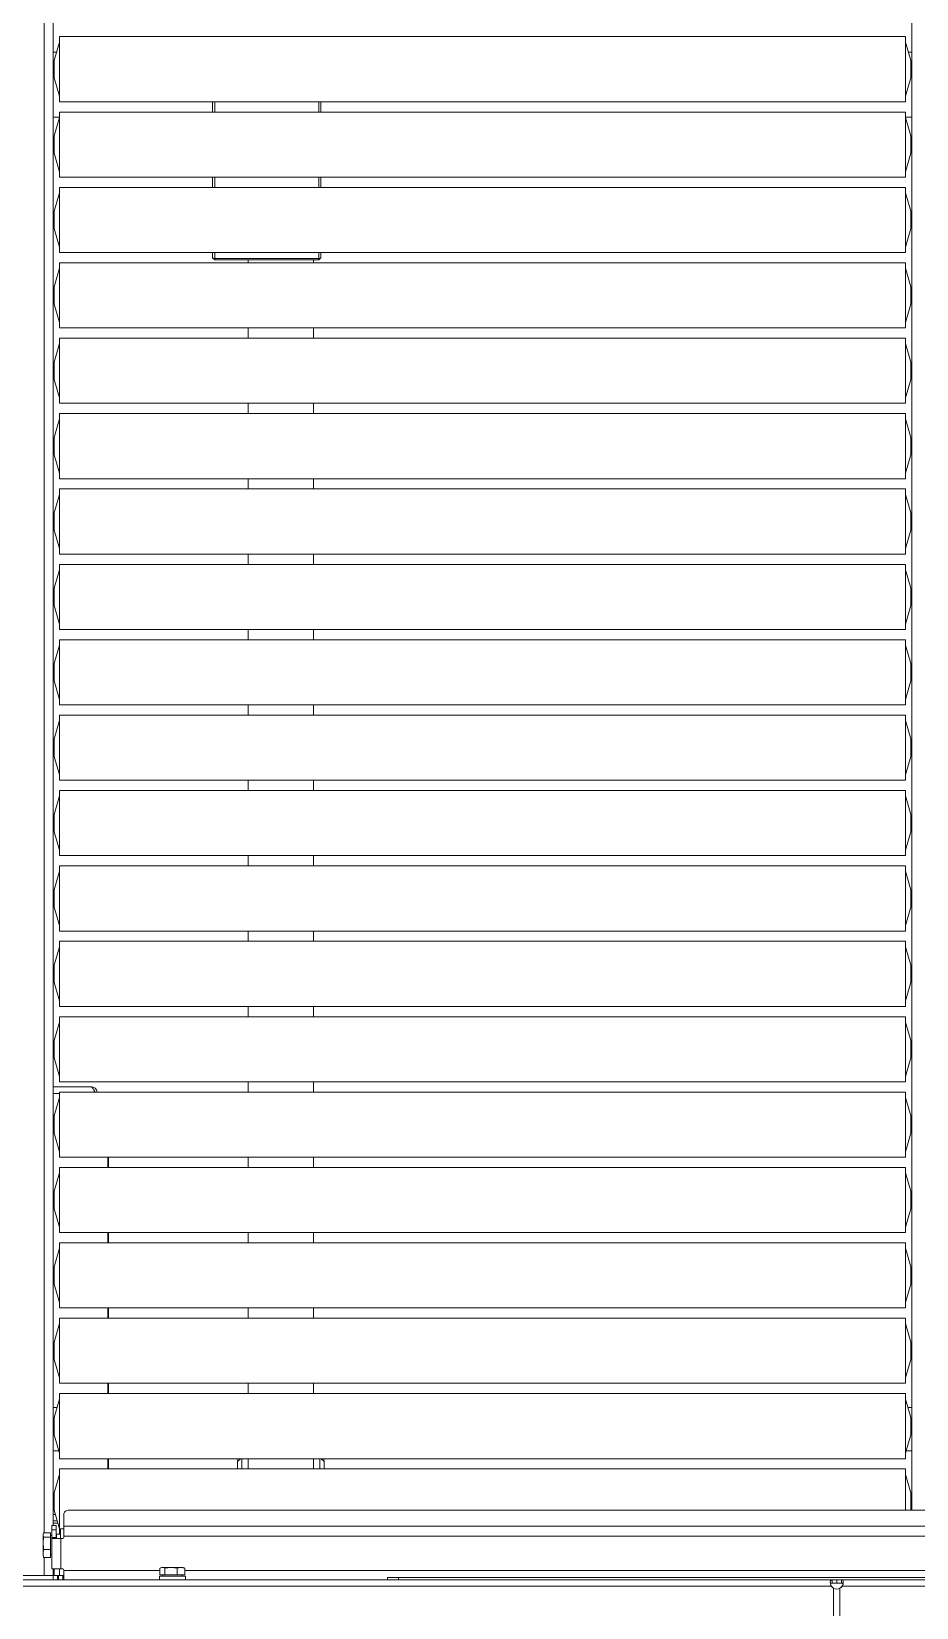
# Model space of a CAD drawing. Header units: millimetres. Extents: x -187347 to 135007, y -6415 to 292048.
# Drawn here: x -55280 to -54872, y 30257 to 30984 of the extents above; entities that cross this region are included whole.
import ezdxf

# ---------------------------------------------------------------- set-up
doc = ezdxf.new("R2010")
doc.units = ezdxf.units.MM
doc.header["$LTSCALE"] = 100
doc.layers.get('0').update_dxf_attribs({"lineweight": 18})
doc.layers.add('Layout Multivac', color=2, linetype='Continuous')

# ---------------------------------------------------------------- blocks, each defined once
blk = doc.blocks.new('I310 MD_right to left')
at = {"color": 0, "linetype": 'Continuous', "lineweight": 18}
for p, q in [((713.32, 380.26), (713.32, -324.56)), ((716.22, 380.26), (716.22, -324.56)), ((283.29, -325.5), (712.25, -325.5)), ((712.38, -325.5), (712.25, -325.5)), ((713.45, -324.56), (713.32, -324.56)), ((716.09, -324.56), (716.22, -324.56)), ((717.16, -325.5), (717.29, -325.5)), ((717.29, -325.5), (1146.26, -325.5)), ((712.59, -328.5), (281.92, -328.5)), ((414.85, -332.7), (1015.4, -332.7)), ((916.92, -329.5), (515.42, -329.5)), ((712.59, -327), (712.59, -328.5)), ((712.59, -327), (714.72, -327)), ((712.59, -328.5), (714.72, -328.5)), ((714.72, -327), (714.72, -328.5)), ((714.82, -327), (714.72, -327)), ((714.82, -328.5), (714.72, -328.5)), ((714.82, -327), (714.82, -328.5)), ((714.82, -327), (716.96, -327)), ((714.82, -328.5), (716.96, -328.5)), ((716.96, -327), (716.96, -328.5)), ((1147.62, -328.5), (716.96, -328.5)), ((916.92, -329.5), (916.92, -328.5)), ((921.92, -329.5), (916.92, -329.5)), ((921.92, -329.5), (921.92, -328.5)), ((1015.13, -328.5), (1015.13, -330.1)), ((1015.13, -330.1), (1027.13, -330.1)), ((1015.4, -333.89), (1015.4, -330.7)), ((1015.4, -330.7), (1018.91, -330.7)), ((1017.16, -334.1), (1015.4, -333.89)), ((1015.71, -333.99), (1016.13, -334.1)), ((1016.69, -330.1), (1016.69, -330.7)), ((1018.91, -333.89), (1017.16, -334.1)), ((1018.91, -333.89), (1018.91, -330.7)), ((1018.91, -330.7), (1024.64, -330.7)), ((1021.78, -334.1), (1018.91, -333.89)), ((1024.64, -333.89), (1021.78, -334.1)), ((1024.64, -333.89), (1024.64, -330.7)), ((1024.64, -330.7), (1026.85, -330.7)), ((1025.57, -330.7), (1025.57, -330.1)), ((1026.52, -333.95), (1025.74, -334.1)), ((1026.13, -334.1), (1026.54, -333.99)), ((1026.85, -333.89), (1026.85, -330.7)), ((1026.85, -332.7), (1071.12, -332.7)), ((1027.13, -330.1), (1027.13, -328.5)), ((1071.12, -328.5), (1071.12, -332.7)), ((1071.62, -330.5), (1071.12, -330.5)), ((1071.12, -332.7), (1071.12, -333)), ((1071.62, -328.5), (1071.62, -330.5)), ((1073.62, -330.5), (1071.62, -330.5)), ((1072.52, -333.5), (1071.62, -333.5)), ((1072.52, -333.5), (1076.72, -333.5)), ((1072.52, -347.5), (1072.52, -333.5)), ((1073.12, -333.5), (1073.12, -330.5)), ((1073.62, -330.5), (1073.62, -328.5)), ((1074.12, -330.5), (1073.62, -330.5)), ((1074.12, -330.5), (1074.12, -328.5)), ((1076.12, -330.5), (1074.12, -330.5)), ((1075.62, -333.5), (1075.62, -330.5)), ((1075.62, -332.31), (1076.12, -332.31)), ((1076.12, -328.5), (1076.12, -330.5)), ((1076.12, -330.5), (1076.12, -333.5)), ((1100.12, -330.5), (1076.12, -330.5)), ((1076.72, -347.5), (1076.72, -333.5)), ((1080.32, -330.5), (1080.32, -338.8)), ((1016.13, -334.1), (1017.16, -334.1)), ((1017.16, -334.1), (1021.78, -334.1)), ((1021.78, -334.1), (1025.74, -334.1)), ((1025.74, -334.1), (1026.13, -334.1)), ((1077.32, -340.06), (1076.72, -340.06)), ((1080.51, -338.8), (1077.32, -338.8)), ((1077.32, -342.46), (1077.32, -338.8)), ((1080.51, -338.8), (1080.72, -340.63)), ((1080.58, -339.16), (1080.51, -338.8)), ((1080.72, -340.63), (1080.51, -342.46)), ((1080.72, -339.5), (1080.62, -339.15)), ((1080.72, -340.63), (1080.72, -339.5)), ((1080.72, -345.31), (1080.72, -340.63)), ((1071.12, -348), (1071.12, -348.59)), ((1072.52, -347.5), (1071.62, -347.5)), ((1076.72, -347.5), (1072.52, -347.5)), ((1072.72, -347.5), (1072.72, -352)), ((1074.52, -347.5), (1074.52, -349.5)), ((1074.72, -348), (1074.72, -347.5)), ((1076.72, -348), (1074.72, -348)), ((1074.72, -348), (1074.72, -351.5)), ((1076.72, -347.5), (1076.72, -348)), ((1076.72, -348), (1076.72, -351.5)), ((1080.51, -342.46), (1077.32, -342.46)), ((1077.32, -348.16), (1077.32, -342.46)), ((1080.51, -348.16), (1077.32, -348.16)), ((1077.32, -350.2), (1077.32, -348.16)), ((1080.72, -345.31), (1080.51, -348.16)), ((1080.51, -348.16), (1080.72, -349.18)), ((1080.72, -349.18), (1080.72, -345.31)), ((359.12, -348.59), (1071.12, -348.59)), ((359.12, -353.26), (1071.12, -353.26)), ((1071.12, -348.59), (1071.12, -353.26)), ((1071.12, -352), (1072.72, -352)), ((1071.12, -353.26), (1071.12, -359.09)), ((1072.72, -349.5), (1074.52, -349.5)), ((1073.12, -349.55), (1072.72, -349.55)), ((1073.12, -376.45), (1073.12, -349.55)), ((1075.62, -360.55), (1073.12, -352.05)), ((1076.12, -354.65), (1073.89, -354.65)), ((1074.18, -355.65), (1076.12, -355.65)), ((1074.72, -351.5), (1076.72, -351.5)), ((1074.72, -353.5), (1074.72, -351.5)), ((1076.72, -353.5), (1074.72, -353.5)), ((1076.12, -353.5), (1076.12, -1345.03)), ((1076.72, -348.94), (1077.32, -348.94)), ((1076.72, -351.5), (1076.72, -353.5)), ((1080.51, -350.2), (1077.32, -350.2)), ((1080.32, -350.2), (1080.32, -1341.37)), ((1080.72, -349.18), (1080.51, -350.2)), ((1080.62, -349.85), (1080.72, -349.5)), ((1080.72, -349.5), (1080.72, -349.18)), ((361.12, -360.5), (1069.12, -360.5)), ((680.12, -1345.03), (680.12, -360.5)), ((680.62, -362.05), (680.12, -362.05)), ((680.64, -360.5), (680.62, -360.55)), ((680.62, -367.72), (680.62, -360.55)), ((683.12, -376.45), (683.12, -360.5)), ((1076.12, -358.65), (1075.06, -358.65)), ((1075.62, -367.72), (1075.62, -360.55)), ((1076.12, -362.05), (1075.62, -362.05)), ((680.12, -367.05), (680.62, -367.05)), ((680.62, -368.55), (680.62, -367.72)), ((680.62, -368.55), (683.12, -377.05)), ((1073.12, -377.05), (1075.62, -368.55)), ((1075.62, -367.05), (1076.12, -367.05)), ((1075.62, -368.55), (1075.62, -367.72)), ((683.12, -379.55), (683.12, -376.45)), ((1073.12, -379.55), (1073.12, -376.45)), ((683.12, -379.55), (1073.12, -379.55)), ((1073.12, -384.29), (683.12, -384.29)), ((683.12, -411.19), (683.12, -384.29)), ((951.12, -382.97), (951.12, -379.55)), ((952.57, -384.29), (951.12, -382.97)), ((953.12, -379.55), (953.12, -384.29)), ((956.12, -379.55), (956.12, -384.29)), ((986.12, -384.29), (986.12, -379.55)), ((989.12, -384.29), (989.12, -379.55)), ((991.12, -382.97), (989.68, -384.29)), ((991.12, -379.55), (991.12, -382.97)), ((1050.62, -384.29), (1050.62, -379.55)), ((1050.96, -384.29), (1050.96, -379.55)), ((1073.12, -411.19), (1073.12, -384.29)), ((682.79, -387.93), (680.12, -387.93)), ((683.12, -386.79), (680.62, -395.29)), ((1075.62, -395.29), (1073.12, -386.79)), ((1076.12, -387.93), (1073.46, -387.93)), ((680.62, -396.79), (680.12, -396.79)), ((680.62, -402.46), (680.62, -395.29)), ((1075.62, -402.46), (1075.62, -395.29)), ((1076.12, -396.79), (1075.62, -396.79)), ((680.12, -401.79), (680.62, -401.79)), ((680.62, -403.29), (680.62, -402.46)), ((680.62, -403.29), (683.12, -411.79)), ((1073.12, -411.79), (1075.62, -403.29)), ((1075.62, -401.79), (1076.12, -401.79)), ((1075.62, -403.29), (1075.62, -402.46)), ((680.12, -407.93), (681.99, -407.93)), ((683.12, -414.29), (683.12, -411.19)), ((1073.12, -414.29), (1073.12, -411.19)), ((1074.26, -407.93), (1076.12, -407.93)), ((683.12, -414.29), (1073.12, -414.29)), ((1073.12, -419.03), (683.12, -419.03)), ((683.12, -445.93), (683.12, -419.03)), ((956.12, -414.29), (956.12, -419.03)), ((986.12, -419.03), (986.12, -414.29)), ((1050.62, -419.03), (1050.62, -414.29)), ((1050.96, -419.03), (1050.96, -414.29)), ((1073.12, -445.93), (1073.12, -419.03)), ((683.12, -421.53), (680.62, -430.03)), ((1075.62, -430.03), (1073.12, -421.53)), ((680.62, -431.53), (680.12, -431.53)), ((680.62, -437.2), (680.62, -430.03)), ((1075.62, -437.2), (1075.62, -430.03)), ((1076.12, -431.53), (1075.62, -431.53)), ((680.12, -436.53), (680.62, -436.53)), ((680.62, -438.03), (680.62, -437.2)), ((680.62, -438.03), (683.12, -446.53)), ((1073.12, -446.53), (1075.62, -438.03)), ((1075.62, -436.53), (1076.12, -436.53)), ((1075.62, -438.03), (1075.62, -437.2)), ((683.12, -449.03), (683.12, -445.93)), ((683.12, -449.03), (1073.12, -449.03)), ((956.12, -449.03), (956.12, -453.77)), ((986.12, -453.77), (986.12, -449.03)), ((1050.62, -453.77), (1050.62, -449.03)), ((1050.96, -453.77), (1050.96, -449.03)), ((1073.12, -449.03), (1073.12, -445.93)), ((683.12, -456.27), (680.62, -464.77)), ((1073.12, -453.77), (683.12, -453.77)), ((683.12, -480.67), (683.12, -453.77)), ((1073.12, -480.67), (1073.12, -453.77)), ((1075.62, -464.77), (1073.12, -456.27)), ((680.62, -471.94), (680.62, -464.77)), ((1075.62, -471.94), (1075.62, -464.77)), ((680.62, -466.27), (680.12, -466.27)), ((680.12, -471.27), (680.62, -471.27)), ((680.62, -472.77), (680.62, -471.94)), ((1076.12, -466.27), (1075.62, -466.27)), ((1075.62, -471.27), (1076.12, -471.27)), ((1075.62, -472.77), (1075.62, -471.94)), ((680.62, -472.77), (683.12, -481.27)), ((1073.12, -481.27), (1075.62, -472.77)), ((683.12, -483.77), (683.12, -480.67)), ((683.12, -483.77), (1073.12, -483.77)), ((956.12, -483.77), (956.12, -488.5)), ((986.12, -488.5), (986.12, -483.77)), ((1050.62, -488.5), (1050.62, -483.77)), ((1050.96, -488.5), (1050.96, -483.77)), ((1073.12, -483.77), (1073.12, -480.67)), ((683.12, -491), (680.62, -499.5)), ((1073.12, -488.5), (683.12, -488.5)), ((683.12, -515.41), (683.12, -488.5)), ((1073.12, -515.41), (1073.12, -488.5)), ((1075.62, -499.5), (1073.12, -491)), ((680.62, -501), (680.12, -501)), ((680.62, -506.68), (680.62, -499.5)), ((1075.62, -506.68), (1075.62, -499.5)), ((1076.12, -501), (1075.62, -501)), ((680.12, -506), (680.62, -506)), ((680.62, -507.5), (680.62, -506.68)), ((680.62, -507.5), (683.12, -516)), ((1073.12, -516), (1075.62, -507.5)), ((1075.62, -506), (1076.12, -506)), ((1075.62, -507.5), (1075.62, -506.68)), ((683.12, -518.5), (683.12, -515.41)), ((1073.12, -518.5), (1073.12, -515.41)), ((683.12, -518.5), (1073.12, -518.5)), ((956.12, -518.5), (956.12, -523.24)), ((986.12, -523.24), (986.12, -518.5)), ((1050.62, -523.24), (1050.62, -518.5)), ((1050.96, -523.24), (1050.96, -518.5)), ((683.12, -525.74), (680.62, -534.24)), ((1073.12, -523.24), (683.12, -523.24)), ((683.12, -550.14), (683.12, -523.24)), ((1073.12, -550.14), (1073.12, -523.24)), ((1075.62, -534.24), (1073.12, -525.74)), ((680.62, -535.74), (680.12, -535.74)), ((680.62, -541.42), (680.62, -534.24)), ((1075.62, -541.42), (1075.62, -534.24)), ((1076.12, -535.74), (1075.62, -535.74)), ((680.12, -540.74), (680.62, -540.74)), ((680.62, -542.24), (680.62, -541.42)), ((680.62, -542.24), (683.12, -550.74)), ((1073.12, -550.74), (1075.62, -542.24)), ((1076.12, -542.65), (1075.5, -542.65)), ((1075.62, -540.74), (1076.12, -540.74)), ((1075.62, -542.24), (1075.62, -541.42)), ((683.12, -553.24), (683.12, -550.14)), ((1073.12, -553.24), (1073.12, -550.14)), ((683.12, -553.24), (1073.12, -553.24)), ((1073.12, -557.98), (683.12, -557.98)), ((683.12, -584.88), (683.12, -557.98)), ((956.12, -553.24), (956.12, -557.98)), ((986.12, -557.98), (986.12, -553.24)), ((1076.12, -555.65), (1058.62, -555.65)), ((1076.12, -552.65), (1073.12, -552.65)), ((1073.12, -584.88), (1073.12, -557.98)), ((683.12, -560.48), (680.62, -568.98)), ((1075.62, -568.98), (1073.12, -560.48)), ((680.62, -570.48), (680.12, -570.48)), ((680.62, -576.16), (680.62, -568.98)), ((1075.62, -576.16), (1075.62, -568.98)), ((1076.12, -570.48), (1075.62, -570.48)), ((680.12, -575.48), (680.62, -575.48)), ((680.62, -576.98), (680.62, -576.16)), ((680.62, -576.98), (683.12, -585.48)), ((1073.12, -585.48), (1075.62, -576.98)), ((1075.62, -575.48), (1076.12, -575.48)), ((1075.62, -576.98), (1075.62, -576.16)), ((683.12, -587.98), (683.12, -584.88)), ((683.12, -587.98), (1073.12, -587.98)), ((956.12, -587.98), (956.12, -592.72)), ((986.12, -592.72), (986.12, -587.98)), ((1073.12, -587.98), (1073.12, -584.88)), ((683.12, -595.22), (680.62, -603.72)), ((1073.12, -592.72), (683.12, -592.72)), ((683.12, -619.62), (683.12, -592.72)), ((1073.12, -619.62), (1073.12, -592.72)), ((1075.62, -603.72), (1073.12, -595.22)), ((680.62, -605.22), (680.12, -605.22)), ((680.62, -610.9), (680.62, -603.72)), ((1075.62, -610.9), (1075.62, -603.72)), ((1076.12, -605.22), (1075.62, -605.22)), ((680.12, -610.22), (680.62, -610.22)), ((680.62, -611.72), (680.62, -610.9)), ((680.62, -611.72), (683.12, -620.22)), ((1073.12, -620.22), (1075.62, -611.72)), ((1075.62, -610.22), (1076.12, -610.22)), ((1075.62, -611.72), (1075.62, -610.9)), ((683.12, -622.72), (683.12, -619.62)), ((683.12, -622.72), (1073.12, -622.72)), ((956.12, -622.72), (956.12, -627.46)), ((986.12, -627.46), (986.12, -622.72)), ((1073.12, -622.72), (1073.12, -619.62)), ((683.12, -629.96), (680.62, -638.46)), ((1073.12, -627.46), (683.12, -627.46)), ((683.12, -654.36), (683.12, -627.46)), ((1073.12, -654.36), (1073.12, -627.46)), ((1075.62, -638.46), (1073.12, -629.96)), ((680.62, -645.63), (680.62, -638.46)), ((1075.62, -645.63), (1075.62, -638.46)), ((680.62, -639.96), (680.12, -639.96)), ((680.12, -644.96), (680.62, -644.96)), ((680.62, -646.46), (680.62, -645.63)), ((1076.12, -639.96), (1075.62, -639.96)), ((1075.62, -644.96), (1076.12, -644.96)), ((1075.62, -646.46), (1075.62, -645.63)), ((680.62, -646.46), (683.12, -654.96)), ((1073.12, -654.96), (1075.62, -646.46)), ((683.12, -657.46), (683.12, -654.36)), ((683.12, -657.46), (1073.12, -657.46)), ((956.12, -657.46), (956.12, -662.2)), ((986.12, -662.2), (986.12, -657.46)), ((1073.12, -657.46), (1073.12, -654.36)), ((683.12, -664.7), (680.62, -673.2)), ((1073.12, -662.2), (683.12, -662.2)), ((683.12, -689.1), (683.12, -662.2)), ((1073.12, -689.1), (1073.12, -662.2)), ((1075.62, -673.2), (1073.12, -664.7)), ((680.62, -674.7), (680.12, -674.7)), ((680.62, -680.37), (680.62, -673.2)), ((1075.62, -680.37), (1075.62, -673.2)), ((1076.12, -674.7), (1075.62, -674.7)), ((680.12, -679.7), (680.62, -679.7)), ((680.62, -681.2), (680.62, -680.37)), ((680.62, -681.2), (683.12, -689.7)), ((1073.12, -689.7), (1075.62, -681.2)), ((1075.62, -679.7), (1076.12, -679.7)), ((1075.62, -681.2), (1075.62, -680.37)), ((683.12, -692.2), (683.12, -689.1)), ((1073.12, -692.2), (1073.12, -689.1)), ((683.12, -692.2), (1073.12, -692.2)), ((1073.12, -696.94), (683.12, -696.94)), ((683.12, -723.84), (683.12, -696.94)), ((956.12, -692.2), (956.12, -696.94)), ((986.12, -696.94), (986.12, -692.2)), ((1073.12, -723.84), (1073.12, -696.94)), ((683.12, -699.44), (680.62, -707.94)), ((1075.62, -707.94), (1073.12, -699.44)), ((680.62, -709.44), (680.12, -709.44)), ((680.62, -715.11), (680.62, -707.94)), ((1075.62, -715.11), (1075.62, -707.94)), ((1076.12, -709.44), (1075.62, -709.44)), ((680.12, -714.44), (680.62, -714.44)), ((680.62, -715.94), (680.62, -715.11)), ((680.62, -715.94), (683.12, -724.44)), ((1073.12, -724.44), (1075.62, -715.94)), ((1075.62, -714.44), (1076.12, -714.44)), ((1075.62, -715.94), (1075.62, -715.11)), ((683.12, -726.94), (683.12, -723.84)), ((1073.12, -726.94), (1073.12, -723.84)), ((683.12, -726.94), (1073.12, -726.94)), ((1073.12, -731.68), (683.12, -731.68)), ((683.12, -758.58), (683.12, -731.68)), ((956.12, -726.94), (956.12, -731.68)), ((986.12, -731.68), (986.12, -726.94)), ((1073.12, -758.58), (1073.12, -731.68)), ((683.12, -734.18), (680.62, -742.68)), ((1075.62, -742.68), (1073.12, -734.18)), ((680.62, -744.18), (680.12, -744.18)), ((680.62, -749.85), (680.62, -742.68)), ((1075.62, -749.85), (1075.62, -742.68)), ((1076.12, -744.18), (1075.62, -744.18)), ((680.12, -749.18), (680.62, -749.18)), ((680.62, -750.68), (680.62, -749.85)), ((680.62, -750.68), (683.12, -759.18)), ((1073.12, -759.18), (1075.62, -750.68)), ((1075.62, -749.18), (1076.12, -749.18)), ((1075.62, -750.68), (1075.62, -749.85)), ((683.12, -761.68), (683.12, -758.58)), ((683.12, -761.68), (1073.12, -761.68)), ((956.12, -761.68), (956.12, -766.42)), ((986.12, -766.42), (986.12, -761.68)), ((1073.12, -761.68), (1073.12, -758.58)), ((683.12, -768.92), (680.62, -777.42)), ((1073.12, -766.42), (683.12, -766.42)), ((683.12, -793.32), (683.12, -766.42)), ((1073.12, -793.32), (1073.12, -766.42)), ((1075.62, -777.42), (1073.12, -768.92)), ((680.62, -778.92), (680.12, -778.92)), ((680.12, -783.92), (680.62, -783.92)), ((680.62, -784.59), (680.62, -777.42)), ((1075.62, -784.59), (1075.62, -777.42)), ((1076.12, -778.92), (1075.62, -778.92)), ((1075.62, -783.92), (1076.12, -783.92)), ((680.62, -785.42), (680.62, -784.59)), ((680.62, -785.42), (683.12, -793.92)), ((1073.12, -793.92), (1075.62, -785.42)), ((1075.62, -785.42), (1075.62, -784.59)), ((683.12, -796.42), (683.12, -793.32)), ((683.12, -796.42), (1073.12, -796.42)), ((956.12, -796.42), (956.12, -801.16)), ((986.12, -801.16), (986.12, -796.42)), ((1073.12, -796.42), (1073.12, -793.32)), ((683.12, -803.66), (680.62, -812.16)), ((1073.12, -801.16), (683.12, -801.16)), ((683.12, -828.06), (683.12, -801.16)), ((1073.12, -828.06), (1073.12, -801.16)), ((1075.62, -812.16), (1073.12, -803.66)), ((680.62, -819.33), (680.62, -812.16)), ((1075.62, -819.33), (1075.62, -812.16)), ((680.62, -813.66), (680.12, -813.66)), ((680.12, -818.66), (680.62, -818.66)), ((680.62, -820.16), (680.62, -819.33)), ((680.62, -820.16), (683.12, -828.66)), ((1073.12, -828.66), (1075.62, -820.16)), ((1076.12, -813.66), (1075.62, -813.66)), ((1075.62, -818.66), (1076.12, -818.66)), ((1075.62, -820.16), (1075.62, -819.33)), ((683.12, -831.16), (683.12, -828.06)), ((683.12, -831.16), (1073.12, -831.16)), ((956.12, -831.16), (956.12, -835.9)), ((986.12, -835.9), (986.12, -831.16)), ((1073.12, -831.16), (1073.12, -828.06)), ((683.12, -838.4), (680.62, -846.9)), ((1073.12, -835.9), (683.12, -835.9)), ((683.12, -862.8), (683.12, -835.9)), ((1073.12, -862.8), (1073.12, -835.9)), ((1075.62, -846.9), (1073.12, -838.4)), ((680.62, -848.4), (680.12, -848.4)), ((680.62, -854.07), (680.62, -846.9)), ((1075.62, -854.07), (1075.62, -846.9)), ((1076.12, -848.4), (1075.62, -848.4)), ((680.12, -853.4), (680.62, -853.4)), ((680.62, -854.9), (680.62, -854.07)), ((680.62, -854.9), (683.12, -863.4)), ((1073.12, -863.4), (1075.62, -854.9)), ((1075.62, -853.4), (1076.12, -853.4)), ((1075.62, -854.9), (1075.62, -854.07)), ((683.12, -865.9), (683.12, -862.8)), ((1073.12, -865.9), (1073.12, -862.8)), ((683.12, -865.9), (1073.12, -865.9)), ((1073.12, -870.63), (683.12, -870.63)), ((683.12, -897.54), (683.12, -870.63)), ((956.12, -865.9), (956.12, -870.63)), ((986.12, -870.63), (986.12, -865.9)), ((1073.12, -897.54), (1073.12, -870.63)), ((683.12, -873.13), (680.62, -881.63)), ((1075.62, -881.63), (1073.12, -873.13)), ((680.62, -883.13), (680.12, -883.13)), ((680.62, -888.81), (680.62, -881.63)), ((1075.62, -888.81), (1075.62, -881.63)), ((1076.12, -883.13), (1075.62, -883.13)), ((680.12, -888.13), (680.62, -888.13)), ((680.62, -889.63), (680.62, -888.81)), ((680.62, -889.63), (683.12, -898.13)), ((1073.12, -898.13), (1075.62, -889.63)), ((1075.62, -888.13), (1076.12, -888.13)), ((1075.62, -889.63), (1075.62, -888.81)), ((683.12, -900.63), (683.12, -897.54)), ((1073.12, -900.63), (1073.12, -897.54)), ((683.12, -900.63), (1073.12, -900.63)), ((1073.12, -905.37), (683.12, -905.37)), ((683.12, -932.28), (683.12, -905.37)), ((956.12, -900.63), (956.12, -905.37)), ((986.12, -905.37), (986.12, -900.63)), ((1073.12, -932.28), (1073.12, -905.37)), ((683.12, -907.87), (680.62, -916.37)), ((1075.62, -916.37), (1073.12, -907.87)), ((680.62, -917.87), (680.12, -917.87)), ((680.62, -923.55), (680.62, -916.37)), ((1075.62, -923.55), (1075.62, -916.37)), ((1076.12, -917.87), (1075.62, -917.87)), ((680.12, -922.87), (680.62, -922.87)), ((680.62, -924.37), (680.62, -923.55)), ((680.62, -924.37), (683.12, -932.87)), ((1073.12, -932.87), (1075.62, -924.37)), ((1075.62, -922.87), (1076.12, -922.87)), ((1075.62, -924.37), (1075.62, -923.55)), ((683.12, -935.37), (683.12, -932.28)), ((683.12, -935.37), (1073.12, -935.37)), ((953.62, -936.81), (952.62, -937.72)), ((953.62, -937.3), (953.62, -936.81)), ((953.62, -936.81), (1001.62, -936.81)), ((956.12, -935.37), (956.12, -936.81)), ((986.12, -936.81), (986.12, -935.37)), ((1001.62, -937.3), (1001.62, -936.81)), ((1002.62, -937.72), (1001.62, -936.81)), ((1073.12, -935.37), (1073.12, -932.28)), ((683.12, -942.61), (680.62, -951.11)), ((1073.12, -940.11), (683.12, -940.11)), ((683.12, -967.01), (683.12, -940.11)), ((953.62, -937.3), (952.62, -937.72)), ((952.62, -940.11), (952.62, -937.72)), ((953.62, -937.3), (953.62, -940.11)), ((1001.62, -937.3), (953.62, -937.3)), ((1001.62, -940.11), (1001.62, -937.3)), ((1001.62, -937.3), (1002.62, -937.72)), ((1002.62, -937.72), (1002.62, -940.11)), ((1073.12, -967.01), (1073.12, -940.11)), ((1075.62, -951.11), (1073.12, -942.61)), ((680.62, -958.29), (680.62, -951.11)), ((1075.62, -958.29), (1075.62, -951.11)), ((680.62, -952.61), (680.12, -952.61)), ((680.12, -957.61), (680.62, -957.61)), ((680.62, -959.11), (680.62, -958.29)), ((1076.12, -952.61), (1075.62, -952.61)), ((1075.62, -957.61), (1076.12, -957.61)), ((1075.62, -959.11), (1075.62, -958.29)), ((680.62, -959.11), (683.12, -967.61)), ((1073.12, -967.61), (1075.62, -959.11)), ((683.12, -970.11), (683.12, -967.01)), ((683.12, -970.11), (1073.12, -970.11)), ((952.62, -974.85), (952.62, -970.11)), ((953.62, -970.11), (953.62, -974.85)), ((1001.62, -974.85), (1001.62, -970.11)), ((1002.62, -970.11), (1002.62, -974.85)), ((1073.12, -970.11), (1073.12, -967.01)), ((683.12, -977.35), (680.62, -985.85)), ((1073.12, -974.85), (683.12, -974.85)), ((683.12, -1001.75), (683.12, -974.85)), ((1073.12, -1001.75), (1073.12, -974.85)), ((1075.62, -985.85), (1073.12, -977.35)), ((680.62, -987.35), (680.12, -987.35)), ((680.62, -993.03), (680.62, -985.85)), ((1075.62, -993.03), (1075.62, -985.85)), ((1076.12, -987.35), (1075.62, -987.35)), ((680.12, -992.35), (680.62, -992.35)), ((680.62, -993.85), (680.62, -993.03)), ((680.62, -993.85), (683.12, -1002.35)), ((1073.12, -1002.35), (1075.62, -993.85)), ((1075.62, -992.35), (1076.12, -992.35)), ((1075.62, -993.85), (1075.62, -993.03)), ((683.12, -1004.85), (683.12, -1001.75)), ((1073.12, -1004.85), (1073.12, -1001.75)), ((683.12, -1002.49), (680.12, -1002.49)), ((683.12, -1004.85), (1073.12, -1004.85)), ((952.62, -1009.59), (952.62, -1004.85)), ((953.62, -1004.85), (953.62, -1009.59)), ((1001.62, -1009.59), (1001.62, -1004.85)), ((1002.62, -1004.85), (1002.62, -1009.59)), ((1076.12, -1002.49), (1073.12, -1002.49)), ((683.12, -1012.09), (680.62, -1020.59)), ((1073.12, -1009.59), (683.12, -1009.59)), ((683.12, -1036.49), (683.12, -1009.59)), ((1073.12, -1036.49), (1073.12, -1009.59)), ((1075.62, -1020.59), (1073.12, -1012.09)), ((680.62, -1022.09), (680.12, -1022.09)), ((680.62, -1027.76), (680.62, -1020.59)), ((1075.62, -1027.76), (1075.62, -1020.59)), ((1076.12, -1022.09), (1075.62, -1022.09)), ((680.12, -1027.09), (680.62, -1027.09)), ((680.62, -1028.59), (680.62, -1027.76)), ((680.62, -1028.59), (683.12, -1037.09)), ((1073.12, -1037.09), (1075.62, -1028.59)), ((1075.62, -1027.09), (1076.12, -1027.09)), ((1075.62, -1028.59), (1075.62, -1027.76)), ((680.12, -1032.49), (681.77, -1032.49)), ((683.12, -1039.59), (683.12, -1036.49)), ((1073.12, -1039.59), (1073.12, -1036.49)), ((1074.48, -1032.49), (1076.12, -1032.49)), ((683.12, -1039.59), (1073.12, -1039.59))]:
    blk.add_line(p, q, dxfattribs=at)
at = {"color": 0, "linetype": 'Continuous', "lineweight": 18, "flags": 128}
for points in [[(712.59, -328.5), (712.28, -328.44), (712.04, -328.28), (711.88, -328), (711.79, -327.63), (711.79, -327.23), (711.86, -326.74), (712.02, -326.16), (712.25, -325.5)], [(712.59, -327), (712.3, -326.97), (712.09, -326.89), (711.95, -326.75), (711.88, -326.56), (711.89, -326.37), (711.98, -326.12), (712.14, -325.83), (712.38, -325.5)], [(717.29, -325.5), (717.53, -326.08), (717.68, -326.65), (717.76, -327.17), (717.75, -327.63), (717.68, -327.96), (717.52, -328.24), (717.28, -328.43), (716.96, -328.5)], [(717.16, -325.5), (717.4, -325.79), (717.56, -326.07), (717.65, -326.34), (717.66, -326.56), (717.6, -326.73), (717.47, -326.87), (717.25, -326.96), (716.96, -327)], [(1015.4, -333.89), (1015.64, -333.97), (1015.73, -333.98)], [(1025.74, -334.1), (1024.88, -333.97), (1024.64, -333.89)], [(1080.51, -342.46), (1080.59, -343.08), (1080.72, -345.31)], [(951.46, -384.29), (951.31, -383.94), (951.12, -382.97)], [(991.12, -382.97), (990.94, -383.94), (990.78, -384.29)], [(1056.76, -553.24), (1056.84, -553.55), (1057.41, -554.22)], [(1058.62, -555.65), (1058.15, -555.42), (1057.67, -554.77), (1057.2, -553.8), (1056.97, -553.24)]]:
    blk.add_lwpolyline(points, dxfattribs=at)
at = {"color": 0, "linetype": 'Continuous', "lineweight": 18}
for centre, radius, start, end in [((714.71, -327.21), 2.99, 117.6323, 145.17426), ((714.84, -327.21), 2.99, 117.6323, 145.17426), ((714.77, -327.5), 3.28, 63.79337, 116.20663), ((714.7, -327.21), 2.99, 34.82574, 62.3677), ((714.83, -327.21), 2.99, 34.82574, 62.3677), ((1071.62, -333), 0.5, 180, 270), ((1071.62, -348), 0.5, 90, 180), ((1069.37, -358.73), 1.79, 261.95053, 348.57825), ((1058.52, -552.85), 2.8, 188.1021, 272.12974)]:
    blk.add_arc(centre, radius, start, end, dxfattribs=at)

msp = doc.modelspace()

# ---------------------------------------------------------------- block references
at = {"layer": 'Layout Multivac', "rotation": 180}
msp.add_blockref('I310 MD_right to left', (-54194.18, 29941.68, 3.45), dxfattribs=at)

doc.saveas('drawing.dxf')
